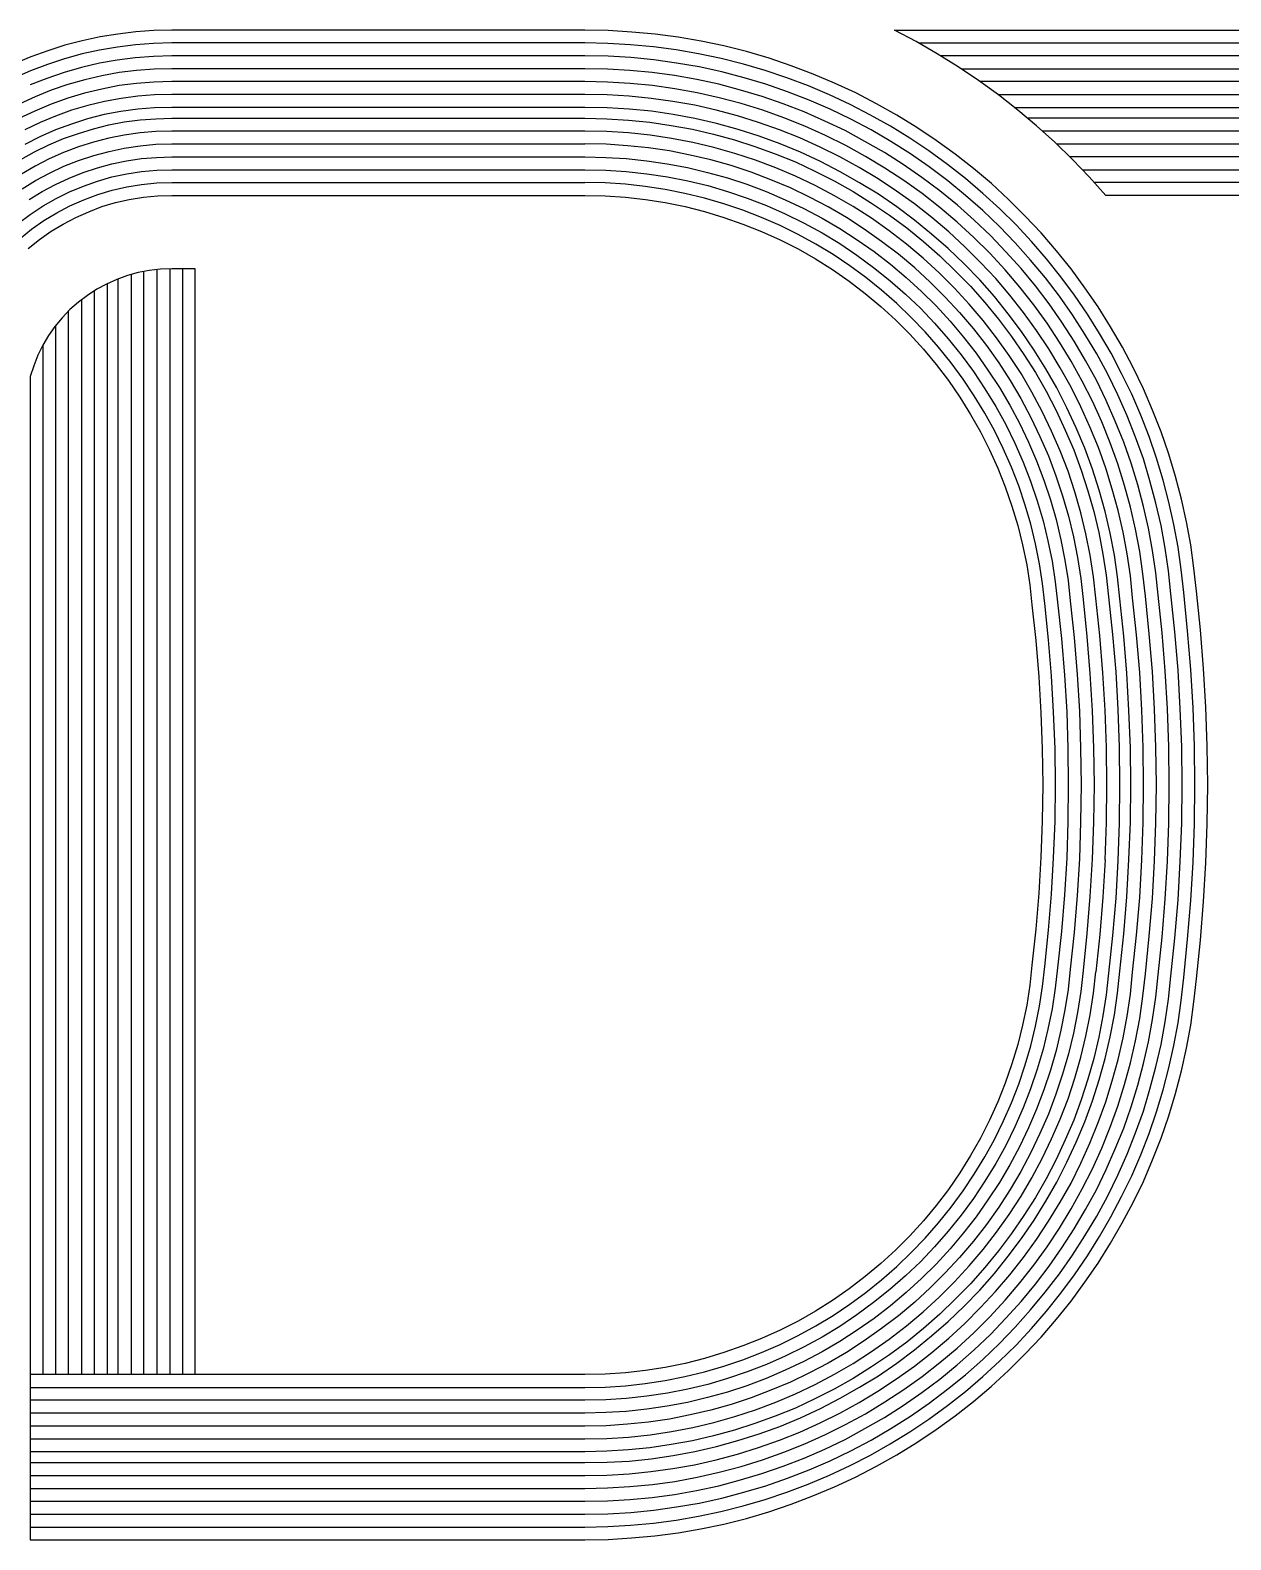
# Model space of a CAD drawing. Extents: x 13 to 15748, y 528 to 7141.
# Drawn here: x 5608 to 10870, y 528 to 7141 of the extents above; entities that cross this region are included whole.
import ezdxf

# ---------------------------------------------------------------- set-up
doc = ezdxf.new("R2010")
doc.units = 0
doc.layers.add('1', color=1, linetype='CONTINUOUS')

msp = doc.modelspace()

# ---------------------------------------------------------------- linework, layer by layer
at = {"layer": '1'}
for p, q in [((5837, 7095), (5761, 7075)), ((5915, 7112), (5837, 7095)), ((5992, 7124), (5915, 7112)), ((6070, 7077), (5991, 7067)), ((6071, 7134), (5992, 7124)), ((6149, 7083), (6070, 7077)), ((6150, 7139), (6071, 7134)), ((6229, 7085), (6149, 7083)), ((6229, 7141), (6150, 7139)), ((8040, 7141), (6229, 7141)), ((8040, 7085), (6229, 7085)), ((8142, 7139), (8040, 7141)), ((8140, 7083), (8040, 7085)), ((8240, 7077), (8140, 7083)), ((8245, 7133), (8142, 7139)), ((8340, 7068), (8240, 7077)), ((8347, 7124), (8245, 7133)), ((8448, 7110), (8347, 7124)), ((8549, 7093), (8448, 7110)), ((8649, 7072), (8549, 7093)), ((9491, 7091), (9396, 7141)), ((9396, 7141), (13462, 7141)), ((9584, 7037), (9491, 7091)), ((9502, 7085), (13462, 7085)), ((5612, 7024), (5539, 6994)), ((5686, 7051), (5612, 7024)), ((5759, 7016), (5684, 6991)), ((5761, 7075), (5686, 7051)), ((5836, 7037), (5759, 7016)), ((5913, 7054), (5836, 7037)), ((5990, 7010), (5912, 6996)), ((5991, 7067), (5913, 7054)), ((6069, 7020), (5990, 7010)), ((6149, 7026), (6069, 7020)), ((6229, 7028), (6149, 7026)), ((8040, 7028), (6229, 7028)), ((8141, 7027), (8040, 7028)), ((8241, 7021), (8141, 7027)), ((8342, 7011), (8241, 7021)), ((8440, 7055), (8340, 7068)), ((8441, 6997), (8342, 7011)), ((8538, 7038), (8440, 7055)), ((8637, 7017), (8538, 7038)), ((8734, 6992), (8637, 7017)), ((8748, 7047), (8649, 7072)), ((8847, 7018), (8748, 7047)), ((8944, 6985), (8847, 7018)), ((9676, 6981), (9584, 7037)), ((13462, 7028), (9599, 7028)), ((5610, 6963), (5537, 6931)), ((5684, 6991), (5610, 6963)), ((5757, 6956), (5682, 6930)), ((5834, 6978), (5757, 6956)), ((5912, 6996), (5834, 6978)), ((5999, 6955), (5923, 6941)), ((6075, 6964), (5999, 6955)), ((6152, 6970), (6075, 6964)), ((6229, 6972), (6152, 6970)), ((8040, 6972), (6229, 6972)), ((8139, 6970), (8040, 6972)), ((8237, 6965), (8139, 6970)), ((8335, 6955), (8237, 6965)), ((8433, 6942), (8335, 6955)), ((8541, 6980), (8441, 6997)), ((8639, 6958), (8541, 6980)), ((8737, 6933), (8639, 6958)), ((8830, 6964), (8734, 6992)), ((8925, 6932), (8830, 6964)), ((9040, 6949), (8944, 6985)), ((9134, 6909), (9040, 6949)), ((9765, 6921), (9676, 6981)), ((9689, 6972), (13462, 6972)), ((5682, 6930), (5608, 6901)), ((5701, 6878), (5630, 6849)), ((5774, 6903), (5701, 6878)), ((5848, 6924), (5774, 6903)), ((5922, 6883), (5847, 6865)), ((5923, 6941), (5848, 6924)), ((5998, 6898), (5922, 6883)), ((6074, 6908), (5998, 6898)), ((6151, 6914), (6074, 6908)), ((6229, 6916), (6151, 6914)), ((8040, 6916), (6229, 6916)), ((8139, 6914), (8040, 6916)), ((8238, 6908), (8139, 6914)), ((8336, 6898), (8238, 6908)), ((8434, 6884), (8336, 6898)), ((8530, 6925), (8433, 6942)), ((8532, 6867), (8434, 6884)), ((8626, 6904), (8530, 6925)), ((8721, 6879), (8626, 6904)), ((8816, 6850), (8721, 6879)), ((8833, 6904), (8737, 6933)), ((8928, 6871), (8833, 6904)), ((9019, 6897), (8925, 6932)), ((9111, 6858), (9019, 6897)), ((9227, 6866), (9134, 6909)), ((9852, 6858), (9765, 6921)), ((13462, 6916), (9772, 6916)), ((5630, 6849), (5560, 6817)), ((5700, 6817), (5629, 6787)), ((5773, 6843), (5700, 6817)), ((5847, 6865), (5773, 6843)), ((5934, 6828), (5861, 6811)), ((6007, 6842), (5934, 6828)), ((6080, 6852), (6007, 6842)), ((6154, 6858), (6080, 6852)), ((6229, 6860), (6154, 6858)), ((8040, 6860), (6229, 6860)), ((8137, 6858), (8040, 6860)), ((8233, 6852), (8137, 6858)), ((8330, 6842), (8233, 6852)), ((8425, 6829), (8330, 6842)), ((8521, 6812), (8425, 6829)), ((8615, 6790), (8521, 6812)), ((8628, 6845), (8532, 6867)), ((8724, 6820), (8628, 6845)), ((8819, 6790), (8724, 6820)), ((8909, 6818), (8816, 6850)), ((9001, 6783), (8909, 6818)), ((9022, 6835), (8928, 6871)), ((9114, 6795), (9022, 6835)), ((9202, 6815), (9111, 6858)), ((9291, 6769), (9202, 6815)), ((9318, 6819), (9227, 6866)), ((9407, 6769), (9318, 6819)), ((9849, 6860), (13462, 6860)), ((9937, 6791), (9852, 6858)), ((5629, 6787), (5559, 6754)), ((5720, 6765), (5652, 6736)), ((5790, 6790), (5720, 6765)), ((5860, 6752), (5789, 6730)), ((5861, 6811), (5790, 6790)), ((5933, 6771), (5860, 6752)), ((6006, 6785), (5933, 6771)), ((6080, 6795), (6006, 6785)), ((6021, 6739), (6090, 6748)), ((6154, 6801), (6080, 6795)), ((6090, 6748), (6159, 6753)), ((6229, 6803), (6154, 6801)), ((6159, 6753), (6229, 6755)), ((8040, 6803), (6229, 6803)), ((6229, 6755), (8040, 6755)), ((8137, 6801), (8040, 6803)), ((8040, 6755), (8135, 6753)), ((8135, 6753), (8230, 6747)), ((8234, 6795), (8137, 6801)), ((8230, 6747), (8324, 6738)), ((8331, 6786), (8234, 6795)), ((8427, 6772), (8331, 6786)), ((8522, 6754), (8427, 6772)), ((8617, 6732), (8522, 6754)), ((8709, 6766), (8615, 6790)), ((8801, 6737), (8709, 6766)), ((8912, 6757), (8819, 6790)), ((9004, 6720), (8912, 6757)), ((9091, 6743), (9001, 6783)), ((9205, 6751), (9114, 6795)), ((9294, 6704), (9205, 6751)), ((9379, 6720), (9291, 6769)), ((9494, 6715), (9407, 6769)), ((9922, 6803), (13462, 6803)), ((10019, 6722), (9937, 6791)), ((13462, 6755), (9981, 6755)), ((5652, 6736), (5585, 6704)), ((5720, 6704), (5651, 6674)), ((5789, 6730), (5720, 6704)), ((5754, 6666), (5820, 6689)), ((5820, 6689), (5886, 6709)), ((5886, 6709), (5953, 6726)), ((5953, 6726), (6021, 6739)), ((6021, 6681), (5953, 6668)), ((6090, 6691), (6021, 6681)), ((6159, 6697), (6090, 6691)), ((6229, 6699), (6159, 6697)), ((8040, 6699), (6229, 6699)), ((8135, 6697), (8040, 6699)), ((8230, 6691), (8135, 6697)), ((8325, 6681), (8230, 6691)), ((8324, 6738), (8418, 6724)), ((8419, 6667), (8325, 6681)), ((8418, 6724), (8511, 6707)), ((8511, 6707), (8603, 6686)), ((8603, 6686), (8695, 6661)), ((8711, 6706), (8617, 6732)), ((8803, 6677), (8711, 6706)), ((8892, 6705), (8801, 6737)), ((8982, 6669), (8892, 6705)), ((9094, 6680), (9004, 6720)), ((9180, 6701), (9091, 6743)), ((9183, 6636), (9094, 6680)), ((9267, 6654), (9180, 6701)), ((9381, 6653), (9294, 6704)), ((9464, 6668), (9379, 6720)), ((9579, 6658), (9494, 6715)), ((10099, 6650), (10019, 6722)), ((13462, 6699), (10046, 6699)), ((5651, 6674), (5585, 6640)), ((5628, 6608), (5690, 6639)), ((5690, 6639), (5754, 6666)), ((5820, 6630), (5755, 6605)), ((5886, 6651), (5820, 6630)), ((5953, 6668), (5886, 6651)), ((5954, 6610), (6021, 6624)), ((6021, 6624), (6090, 6634)), ((6090, 6634), (6159, 6641)), ((6159, 6641), (6229, 6643)), ((6229, 6643), (8040, 6643)), ((8133, 6641), (8040, 6643)), ((8226, 6635), (8133, 6641)), ((8318, 6625), (8226, 6635)), ((8410, 6612), (8318, 6625)), ((8512, 6649), (8419, 6667)), ((8605, 6627), (8512, 6649)), ((8696, 6601), (8605, 6627)), ((8695, 6661), (8785, 6632)), ((8785, 6632), (8874, 6600)), ((8895, 6643), (8803, 6677)), ((8984, 6606), (8895, 6643)), ((9070, 6629), (8982, 6669)), ((9157, 6586), (9070, 6629)), ((9269, 6588), (9183, 6636)), ((9352, 6605), (9267, 6654)), ((9466, 6599), (9381, 6653)), ((9547, 6612), (9464, 6668)), ((9662, 6598), (9579, 6658)), ((10176, 6575), (10099, 6650)), ((10107, 6643), (13462, 6643)), ((5567, 6575), (5628, 6608)), ((5692, 6577), (5630, 6546)), ((5755, 6605), (5692, 6577)), ((5756, 6545), (5821, 6570)), ((5821, 6570), (5887, 6592)), ((5887, 6592), (5954, 6610)), ((5903, 6538), (5967, 6556)), ((5967, 6556), (6031, 6569)), ((6031, 6569), (6097, 6579)), ((6097, 6579), (6162, 6584)), ((6162, 6584), (6229, 6586)), ((6229, 6586), (8040, 6586)), ((8040, 6586), (8131, 6584)), ((8131, 6584), (8221, 6579)), ((8221, 6579), (8311, 6569)), ((8311, 6569), (8400, 6556)), ((8400, 6556), (8489, 6539)), ((8501, 6594), (8410, 6612)), ((8591, 6573), (8501, 6594)), ((8680, 6548), (8591, 6573)), ((8768, 6519), (8680, 6548)), ((8787, 6572), (8696, 6601)), ((8876, 6538), (8787, 6572)), ((8874, 6600), (8962, 6564)), ((8962, 6564), (9048, 6524)), ((9072, 6566), (8984, 6606)), ((9159, 6521), (9072, 6566)), ((9242, 6539), (9157, 6586)), ((9354, 6537), (9269, 6588)), ((9435, 6552), (9352, 6605)), ((9516, 6496), (9435, 6552)), ((9549, 6542), (9466, 6599)), ((9628, 6553), (9547, 6612)), ((9707, 6491), (9628, 6553)), ((9743, 6535), (9662, 6598)), ((13462, 6586), (10165, 6586)), ((10250, 6498), (10176, 6575)), ((5630, 6546), (5570, 6511)), ((5573, 6446), (5632, 6482)), ((5632, 6482), (5693, 6515)), ((5693, 6515), (5756, 6545)), ((5719, 6465), (5779, 6493)), ((5779, 6493), (5840, 6518)), ((5840, 6518), (5903, 6538)), ((5904, 6480), (5967, 6498)), ((5967, 6498), (6032, 6512)), ((6032, 6512), (6097, 6522)), ((6097, 6522), (6163, 6528)), ((6163, 6528), (6229, 6530)), ((6229, 6530), (8040, 6530)), ((8040, 6530), (8131, 6528)), ((8131, 6528), (8221, 6522)), ((8221, 6522), (8311, 6512)), ((8311, 6512), (8401, 6499)), ((8401, 6499), (8490, 6481)), ((8489, 6539), (8577, 6518)), ((8490, 6481), (8578, 6460)), ((8577, 6518), (8664, 6494)), ((8664, 6494), (8750, 6466)), ((8855, 6486), (8768, 6519)), ((8941, 6450), (8855, 6486)), ((8963, 6501), (8876, 6538)), ((9049, 6460), (8963, 6501)), ((9048, 6524), (9132, 6481)), ((9132, 6481), (9215, 6434)), ((9243, 6473), (9159, 6521)), ((9325, 6490), (9242, 6539)), ((9405, 6436), (9325, 6490)), ((9437, 6483), (9354, 6537)), ((9517, 6425), (9437, 6483)), ((9595, 6437), (9516, 6496)), ((9630, 6481), (9549, 6542)), ((9708, 6417), (9630, 6481)), ((9784, 6426), (9707, 6491)), ((9821, 6469), (9743, 6535)), ((10220, 6530), (13462, 6530)), ((10322, 6417), (10250, 6498)), ((5604, 6399), (5661, 6434)), ((5661, 6434), (5719, 6465)), ((5722, 6403), (5781, 6433)), ((5781, 6433), (5842, 6458)), ((5842, 6458), (5904, 6480)), ((5843, 6398), (5905, 6421)), ((5905, 6421), (5968, 6440)), ((5968, 6440), (6032, 6455)), ((6032, 6455), (6097, 6465)), ((6097, 6465), (6163, 6472)), ((6105, 6409), (6166, 6415)), ((6163, 6472), (6229, 6474)), ((6166, 6415), (6229, 6417)), ((6229, 6474), (8040, 6474)), ((6229, 6417), (8040, 6417)), ((8129, 6472), (8040, 6474)), ((8040, 6417), (8129, 6416)), ((8217, 6466), (8129, 6472)), ((8129, 6416), (8217, 6410)), ((8304, 6457), (8217, 6466)), ((8391, 6443), (8304, 6457)), ((8478, 6426), (8391, 6443)), ((8564, 6405), (8478, 6426)), ((8578, 6460), (8665, 6434)), ((8665, 6434), (8751, 6405)), ((8750, 6466), (8834, 6434)), ((8834, 6434), (8918, 6398)), ((9024, 6410), (8941, 6450)), ((9133, 6416), (9049, 6460)), ((9216, 6368), (9133, 6416)), ((9215, 6434), (9295, 6384)), ((9326, 6422), (9243, 6473)), ((9406, 6367), (9326, 6422)), ((9484, 6380), (9405, 6436)), ((9595, 6364), (9517, 6425)), ((9672, 6374), (9595, 6437)), ((9783, 6351), (9708, 6417)), ((9858, 6358), (9784, 6426)), ((9896, 6399), (9821, 6469)), ((13462, 6474), (10272, 6474)), ((13462, 6417), (10322, 6417)), ((5609, 6334), (5665, 6371)), ((5665, 6371), (5722, 6403)), ((5725, 6341), (5783, 6372)), ((5783, 6372), (5843, 6398)), ((5865, 6346), (5923, 6368)), ((5923, 6368), (5983, 6386)), ((5983, 6386), (6043, 6399)), ((6043, 6399), (6105, 6409)), ((8217, 6410), (8305, 6400)), ((8305, 6400), (8392, 6386)), ((8392, 6386), (8479, 6368)), ((8479, 6368), (8564, 6347)), ((8648, 6381), (8564, 6405)), ((8732, 6352), (8648, 6381)), ((8814, 6321), (8732, 6352)), ((8751, 6405), (8835, 6373)), ((8835, 6373), (8918, 6336)), ((8918, 6398), (8999, 6360)), ((8999, 6360), (9079, 6317)), ((9106, 6367), (9024, 6410)), ((9186, 6320), (9106, 6367)), ((9296, 6317), (9216, 6368)), ((9295, 6384), (9374, 6331)), ((9484, 6309), (9406, 6367)), ((9560, 6320), (9484, 6380)), ((9671, 6300), (9595, 6364)), ((9745, 6309), (9672, 6374)), ((9856, 6281), (9783, 6351)), ((9929, 6288), (9858, 6358)), ((9969, 6327), (9896, 6399)), ((5557, 6295), (5609, 6334)), ((5615, 6269), (5669, 6307)), ((5669, 6307), (5725, 6341)), ((5700, 6260), (5753, 6292)), ((5753, 6292), (5808, 6321)), ((5808, 6321), (5865, 6346)), ((8564, 6347), (8649, 6321)), ((8649, 6321), (8732, 6292)), ((8732, 6292), (8814, 6259)), ((8895, 6285), (8814, 6321)), ((8974, 6246), (8895, 6285)), ((8918, 6336), (9000, 6296)), ((9000, 6296), (9079, 6253)), ((9079, 6317), (9157, 6272)), ((9264, 6270), (9186, 6320)), ((9373, 6262), (9296, 6317)), ((9374, 6331), (9450, 6275)), ((9559, 6248), (9484, 6309)), ((9634, 6258), (9560, 6320)), ((9744, 6233), (9671, 6300)), ((9817, 6241), (9745, 6309)), ((9997, 6215), (9929, 6288)), ((10039, 6253), (9969, 6327)), ((5564, 6228), (5615, 6269)), ((5600, 6185), (5649, 6224)), ((5649, 6224), (5700, 6260)), ((8814, 6259), (8895, 6223)), ((8895, 6223), (8974, 6183)), ((9051, 6204), (8974, 6246)), ((9079, 6253), (9157, 6206)), ((9157, 6272), (9233, 6223)), ((9233, 6223), (9307, 6171)), ((9340, 6216), (9264, 6270)), ((9449, 6204), (9373, 6262)), ((9450, 6275), (9524, 6215)), ((9632, 6184), (9559, 6248)), ((9705, 6192), (9634, 6258)), ((9814, 6164), (9744, 6233)), ((9885, 6170), (9817, 6241)), ((9926, 6209), (9856, 6281)), ((10106, 6175), (10039, 6253)), ((8974, 6183), (9050, 6139)), ((9127, 6158), (9051, 6204)), ((9200, 6109), (9127, 6158)), ((9157, 6206), (9232, 6155)), ((9232, 6155), (9305, 6102)), ((9307, 6171), (9379, 6116)), ((9414, 6160), (9340, 6216)), ((9485, 6100), (9414, 6160)), ((9522, 6143), (9449, 6204)), ((9524, 6215), (9595, 6153)), ((9595, 6153), (9663, 6087)), ((9702, 6117), (9632, 6184)), ((9774, 6124), (9705, 6192)), ((9881, 6091), (9814, 6164)), ((9951, 6097), (9885, 6170)), ((9993, 6134), (9926, 6209)), ((10063, 6139), (9997, 6215)), ((10170, 6095), (10106, 6175)), ((6130, 6088), (6082, 6079)), ((6107, 1252), (6107, 6084)), ((6179, 6094), (6130, 6088)), ((6163, 6093), (6163, 1252)), ((6229, 6096), (6179, 6094)), ((6220, 6096), (6220, 1252)), ((6332, 6096), (6229, 6096)), ((6276, 6096), (6276, 1252)), ((6332, 1252), (6332, 6096)), ((9050, 6139), (9125, 6092)), ((9125, 6092), (9198, 6042)), ((9271, 6057), (9200, 6109)), ((9305, 6102), (9376, 6045)), ((9379, 6116), (9448, 6057)), ((9553, 6037), (9485, 6100)), ((9592, 6078), (9522, 6143)), ((9663, 6087), (9729, 6019)), ((9770, 6047), (9702, 6117)), ((9840, 6053), (9774, 6124)), ((9946, 6016), (9881, 6091)), ((10014, 6021), (9951, 6097)), ((10058, 6056), (9993, 6134)), ((10126, 6061), (10063, 6139)), ((10231, 6013), (10170, 6095)), ((5943, 6029), (5900, 6006)), ((5988, 6049), (5943, 6029)), ((5946, 6031), (5946, 1252)), ((6035, 6066), (5988, 6049)), ((5994, 1252), (5994, 6052)), ((6082, 6079), (6035, 6066)), ((6051, 6071), (6051, 1252)), ((9198, 6042), (9268, 5988)), ((9340, 6002), (9271, 6057)), ((9376, 6045), (9444, 5985)), ((9448, 6057), (9515, 5996)), ((9619, 5972), (9553, 6037)), ((9659, 6011), (9592, 6078)), ((9729, 6019), (9792, 5948)), ((9834, 5974), (9770, 6047)), ((9902, 5980), (9840, 6053)), ((10074, 5942), (10014, 6021)), ((10119, 5976), (10058, 6056)), ((10185, 5980), (10126, 6061)), ((5859, 5979), (5820, 5949)), ((5834, 5960), (5834, 1252)), ((5900, 6006), (5859, 5979)), ((5890, 1252), (5890, 6000)), ((9268, 5988), (9336, 5931)), ((9406, 5944), (9340, 6002)), ((9444, 5985), (9510, 5923)), ((9515, 5996), (9579, 5933)), ((9619, 5972), (9682, 5904)), ((9724, 5941), (9659, 6011)), ((9895, 5898), (9834, 5974)), ((9962, 5904), (9902, 5980)), ((10007, 5938), (9946, 6016)), ((10177, 5894), (10119, 5976)), ((10242, 5897), (10185, 5980)), ((10289, 5929), (10231, 6013)), ((5783, 5917), (5749, 5881)), ((5777, 1252), (5777, 5911)), ((5820, 5949), (5783, 5917)), ((9336, 5931), (9401, 5872)), ((9470, 5883), (9406, 5944)), ((9510, 5923), (9572, 5857)), ((9579, 5933), (9640, 5866)), ((9682, 5904), (9742, 5833)), ((9785, 5869), (9724, 5941)), ((9792, 5948), (9852, 5875)), ((9953, 5821), (9895, 5898)), ((10019, 5825), (9962, 5904)), ((10065, 5858), (10007, 5938)), ((10130, 5862), (10074, 5942)), ((10231, 5809), (10177, 5894)), ((10295, 5812), (10242, 5897)), ((10343, 5842), (10289, 5929)), ((5717, 5843), (5689, 5803)), ((5749, 5881), (5717, 5843)), ((5721, 1252), (5721, 5848)), ((9401, 5872), (9463, 5809)), ((9531, 5819), (9470, 5883)), ((9572, 5857), (9632, 5789)), ((9640, 5866), (9699, 5797)), ((9742, 5833), (9799, 5760)), ((9844, 5794), (9785, 5869)), ((9852, 5875), (9909, 5799)), ((10008, 5740), (9953, 5821)), ((10073, 5745), (10019, 5825)), ((10120, 5775), (10065, 5858)), ((10184, 5779), (10130, 5862)), ((10395, 5753), (10343, 5842)), ((5664, 5761), (5642, 5717)), ((5689, 5803), (5664, 5761)), ((5665, 1252), (5665, 5763)), ((9463, 5809), (9523, 5744)), ((9589, 5753), (9531, 5819)), ((9632, 5789), (9689, 5719)), ((9699, 5797), (9754, 5726)), ((9799, 5760), (9853, 5684)), ((9899, 5716), (9844, 5794)), ((9909, 5799), (9963, 5721)), ((10171, 5691), (10120, 5775)), ((10234, 5694), (10184, 5779)), ((10283, 5723), (10231, 5809)), ((10346, 5726), (10295, 5812)), ((5642, 5717), (5624, 5671)), ((9523, 5744), (9579, 5676)), ((9645, 5684), (9589, 5753)), ((9689, 5719), (9743, 5646)), ((9754, 5726), (9806, 5652)), ((9951, 5637), (9899, 5716)), ((9963, 5721), (10014, 5641)), ((10060, 5658), (10008, 5740)), ((10123, 5662), (10073, 5745)), ((10219, 5604), (10171, 5691)), ((10281, 5608), (10234, 5694)), ((10331, 5634), (10283, 5723)), ((10392, 5637), (10346, 5726)), ((10442, 5663), (10395, 5753)), ((5624, 5671), (5609, 5624)), ((5609, 5624), (5609, 528)), ((9579, 5676), (9633, 5606)), ((9697, 5613), (9645, 5684)), ((9743, 5646), (9793, 5570)), ((9806, 5652), (9856, 5576)), ((9853, 5684), (9903, 5606)), ((9999, 5555), (9951, 5637)), ((10014, 5641), (10061, 5559)), ((10108, 5574), (10060, 5658)), ((10170, 5577), (10123, 5662)), ((10375, 5544), (10331, 5634)), ((10436, 5546), (10392, 5637)), ((10487, 5570), (10442, 5663)), ((9633, 5606), (9683, 5533)), ((9746, 5540), (9697, 5613)), ((9793, 5570), (9840, 5493)), ((9856, 5576), (9902, 5498)), ((9903, 5606), (9950, 5527)), ((10044, 5471), (9999, 5555)), ((10061, 5559), (10105, 5475)), ((10152, 5487), (10108, 5574)), ((10213, 5491), (10170, 5577)), ((10264, 5516), (10219, 5604)), ((10324, 5519), (10281, 5608)), ((10527, 5476), (10487, 5570)), ((9683, 5533), (9730, 5458)), ((9792, 5464), (9746, 5540)), ((9840, 5493), (9884, 5413)), ((9902, 5498), (9944, 5419)), ((9950, 5527), (9994, 5445)), ((10253, 5403), (10213, 5491)), ((10305, 5426), (10264, 5516)), ((10364, 5429), (10324, 5519)), ((10416, 5451), (10375, 5544)), ((10476, 5454), (10436, 5546)), ((9730, 5458), (9773, 5381)), ((9834, 5387), (9792, 5464)), ((9994, 5445), (10034, 5361)), ((10085, 5385), (10044, 5471)), ((10105, 5475), (10145, 5389)), ((10193, 5399), (10152, 5487)), ((10342, 5334), (10305, 5426)), ((10401, 5337), (10364, 5429)), ((10453, 5358), (10416, 5451)), ((10512, 5361), (10476, 5454)), ((10565, 5381), (10527, 5476)), ((9773, 5381), (9813, 5302)), ((9873, 5308), (9834, 5387)), ((9884, 5413), (9924, 5332)), ((9944, 5419), (9983, 5337)), ((10034, 5361), (10071, 5276)), ((10123, 5298), (10085, 5385)), ((10145, 5389), (10182, 5302)), ((10231, 5310), (10193, 5399)), ((10290, 5313), (10253, 5403)), ((10487, 5263), (10453, 5358)), ((10545, 5266), (10512, 5361)), ((10598, 5284), (10565, 5381)), ((9813, 5302), (9850, 5222)), ((9909, 5227), (9873, 5308)), ((9924, 5332), (9960, 5249)), ((9983, 5337), (10019, 5254)), ((10157, 5209), (10123, 5298)), ((10182, 5302), (10215, 5213)), ((10264, 5218), (10231, 5310)), ((10322, 5222), (10290, 5313)), ((10375, 5241), (10342, 5334)), ((10433, 5244), (10401, 5337)), ((9941, 5145), (9909, 5227)), ((9960, 5249), (9993, 5165)), ((10019, 5254), (10051, 5170)), ((10071, 5276), (10104, 5189)), ((10405, 5147), (10375, 5241)), ((10463, 5150), (10433, 5244)), ((10516, 5167), (10487, 5263)), ((10574, 5170), (10545, 5266)), ((10628, 5186), (10598, 5284)), ((9850, 5222), (9882, 5140)), ((9993, 5165), (10022, 5079)), ((10051, 5170), (10080, 5084)), ((10104, 5189), (10133, 5101)), ((10187, 5119), (10157, 5209)), ((10215, 5213), (10244, 5123)), ((10294, 5126), (10264, 5218)), ((10351, 5130), (10322, 5222)), ((10542, 5069), (10516, 5167)), ((10599, 5073), (10574, 5170)), ((10654, 5087), (10628, 5186)), ((9882, 5140), (9911, 5056)), ((9969, 5061), (9941, 5145)), ((10133, 5101), (10159, 5012)), ((10213, 5027), (10187, 5119)), ((10244, 5123), (10270, 5032)), ((10320, 5032), (10294, 5126)), ((10377, 5037), (10351, 5130)), ((10431, 5051), (10405, 5147)), ((10488, 5055), (10463, 5150)), ((9911, 5056), (9937, 4971)), ((9994, 4977), (9969, 5061)), ((10022, 5079), (10048, 4992)), ((10080, 5084), (10105, 4997)), ((10235, 4935), (10213, 5027)), ((10270, 5032), (10292, 4940)), ((10342, 4938), (10320, 5032)), ((10398, 4942), (10377, 5037)), ((10453, 4955), (10431, 5051)), ((10510, 4959), (10488, 5055)), ((10565, 4971), (10542, 5069)), ((10621, 4975), (10599, 5073)), ((10676, 4987), (10654, 5087)), ((9937, 4971), (9958, 4886)), ((10015, 4891), (9994, 4977)), ((10048, 4992), (10069, 4904)), ((10105, 4997), (10126, 4909)), ((10159, 5012), (10181, 4922)), ((10583, 4872), (10565, 4971)), ((10639, 4877), (10621, 4975)), ((10695, 4887), (10676, 4987)), ((10069, 4904), (10087, 4815)), ((10126, 4909), (10143, 4820)), ((10181, 4922), (10198, 4831)), ((10254, 4841), (10235, 4935)), ((10292, 4940), (10310, 4846)), ((10360, 4842), (10342, 4938)), ((10416, 4847), (10398, 4942)), ((10471, 4857), (10453, 4955)), ((10527, 4862), (10510, 4959)), ((9958, 4886), (9976, 4799)), ((10032, 4804), (10015, 4891)), ((10198, 4831), (10213, 4739)), ((10268, 4747), (10254, 4841)), ((10310, 4846), (10324, 4753)), ((10374, 4746), (10360, 4842)), ((10430, 4751), (10416, 4847)), ((10485, 4759), (10471, 4857)), ((10542, 4764), (10527, 4862)), ((10597, 4772), (10583, 4872)), ((10653, 4778), (10639, 4877)), ((10709, 4785), (10695, 4887)), ((9976, 4799), (9989, 4712)), ((10045, 4717), (10032, 4804)), ((10087, 4815), (10101, 4725)), ((10143, 4820), (10157, 4731)), ((10552, 4666), (10542, 4764)), ((10608, 4672), (10597, 4772)), ((10664, 4678), (10653, 4778)), ((10720, 4683), (10709, 4785)), ((9989, 4712), (9999, 4624)), ((10055, 4630), (10045, 4717)), ((10101, 4725), (10111, 4635)), ((10157, 4731), (10167, 4641)), ((10213, 4739), (10223, 4647)), ((10279, 4653), (10268, 4747)), ((10324, 4753), (10335, 4659)), ((10384, 4650), (10374, 4746)), ((10440, 4655), (10430, 4751)), ((10496, 4661), (10485, 4759)), ((10072, 4471), (10055, 4630)), ((10111, 4635), (10128, 4476)), ((10167, 4641), (10184, 4480)), ((10223, 4647), (10240, 4485)), ((10296, 4490), (10279, 4653)), ((10335, 4659), (10352, 4494)), ((10401, 4487), (10384, 4650)), ((10457, 4492), (10440, 4655)), ((10513, 4496), (10496, 4661)), ((10569, 4501), (10552, 4666)), ((10625, 4505), (10608, 4672)), ((10681, 4510), (10664, 4678)), ((10738, 4514), (10720, 4683)), ((9999, 4624), (10016, 4467)), ((10583, 4334), (10569, 4501)), ((10639, 4338), (10625, 4505)), ((10695, 4341), (10681, 4510)), ((10751, 4345), (10738, 4514)), ((10016, 4467), (10029, 4309)), ((10085, 4312), (10072, 4471)), ((10128, 4476), (10141, 4316)), ((10184, 4480), (10197, 4319)), ((10240, 4485), (10253, 4323)), ((10310, 4326), (10296, 4490)), ((10352, 4494), (10366, 4330)), ((10414, 4324), (10401, 4487)), ((10471, 4328), (10457, 4492)), ((10527, 4331), (10513, 4496)), ((10029, 4309), (10038, 4151)), ((10094, 4153), (10085, 4312)), ((10141, 4316), (10151, 4155)), ((10197, 4319), (10207, 4158)), ((10253, 4323), (10263, 4160)), ((10319, 4162), (10310, 4326)), ((10366, 4330), (10375, 4165)), ((10424, 4161), (10414, 4324)), ((10480, 4163), (10471, 4328)), ((10536, 4166), (10527, 4331)), ((10593, 4168), (10583, 4334)), ((10649, 4170), (10639, 4338)), ((10705, 4172), (10695, 4341)), ((10761, 4175), (10751, 4345)), ((10598, 4001), (10593, 4168)), ((10655, 4002), (10649, 4170)), ((10711, 4004), (10705, 4172)), ((10767, 4005), (10761, 4175)), ((10038, 4151), (10044, 3993)), ((10100, 3994), (10094, 4153)), ((10151, 4155), (10156, 3995)), ((10207, 4158), (10212, 3996)), ((10263, 4160), (10269, 3997)), ((10325, 3999), (10319, 4162)), ((10375, 4165), (10381, 4000)), ((10430, 3998), (10424, 4161)), ((10486, 3999), (10480, 4163)), ((10542, 4000), (10536, 4166)), ((10044, 3993), (10046, 3835)), ((10102, 3835), (10100, 3994)), ((10156, 3995), (10158, 3835)), ((10212, 3996), (10214, 3835)), ((10269, 3997), (10271, 3835)), ((10327, 3835), (10325, 3999)), ((10381, 4000), (10383, 3835)), ((10432, 3835), (10430, 3998)), ((10488, 3835), (10486, 3999)), ((10544, 3835), (10542, 4000)), ((10600, 3835), (10598, 4001)), ((10657, 3835), (10655, 4002)), ((10713, 3835), (10711, 4004)), ((10769, 3835), (10767, 4005)), ((10046, 3835), (10044, 3676)), ((10100, 3675), (10102, 3835)), ((10158, 3835), (10156, 3674)), ((10214, 3835), (10212, 3673)), ((10271, 3835), (10269, 3672)), ((10325, 3670), (10327, 3835)), ((10383, 3835), (10381, 3669)), ((10430, 3671), (10432, 3835)), ((10486, 3670), (10488, 3835)), ((10542, 3669), (10544, 3835)), ((10598, 3668), (10600, 3835)), ((10655, 3667), (10657, 3835)), ((10711, 3665), (10713, 3835)), ((10767, 3664), (10769, 3835)), ((10044, 3676), (10038, 3518)), ((10094, 3516), (10100, 3675)), ((10156, 3674), (10151, 3514)), ((10212, 3673), (10207, 3511)), ((10269, 3672), (10263, 3509)), ((10319, 3507), (10325, 3670)), ((10381, 3669), (10375, 3504)), ((10424, 3508), (10430, 3671)), ((10480, 3506), (10486, 3670)), ((10536, 3503), (10542, 3669)), ((10593, 3501), (10598, 3668)), ((10649, 3499), (10655, 3667)), ((10705, 3497), (10711, 3665)), ((10761, 3494), (10767, 3664)), ((10038, 3518), (10029, 3360)), ((10085, 3357), (10094, 3516)), ((10151, 3514), (10141, 3353)), ((10207, 3511), (10197, 3350)), ((10263, 3509), (10253, 3346)), ((10319, 3507), (10310, 3343)), ((10414, 3345), (10424, 3508)), ((10471, 3341), (10480, 3506)), ((10375, 3504), (10366, 3339)), ((10527, 3338), (10536, 3503)), ((10583, 3335), (10593, 3501)), ((10639, 3331), (10649, 3499)), ((10695, 3328), (10705, 3497)), ((10751, 3324), (10761, 3494)), ((10029, 3360), (10016, 3203)), ((10072, 3198), (10085, 3357)), ((10141, 3353), (10128, 3193)), ((10197, 3350), (10184, 3189)), ((10253, 3346), (10240, 3184)), ((10310, 3343), (10296, 3179)), ((10366, 3339), (10352, 3175)), ((10401, 3182), (10414, 3345)), ((10457, 3177), (10471, 3341)), ((10513, 3173), (10527, 3338)), ((10569, 3168), (10583, 3335)), ((10625, 3164), (10639, 3331)), ((10681, 3159), (10695, 3328)), ((10738, 3155), (10751, 3324)), ((10016, 3203), (9999, 3045)), ((10055, 3039), (10072, 3198)), ((10128, 3193), (10111, 3034)), ((10184, 3189), (10167, 3028)), ((10240, 3184), (10223, 3022)), ((10296, 3179), (10279, 3016)), ((10352, 3175), (10335, 3010)), ((10384, 3019), (10401, 3182)), ((10440, 3014), (10457, 3177)), ((10496, 3008), (10513, 3173)), ((10552, 3003), (10569, 3168)), ((10608, 2997), (10625, 3164)), ((10664, 2991), (10681, 3159)), ((10720, 2986), (10738, 3155)), ((9999, 3045), (9989, 2957)), ((10045, 2952), (10055, 3039)), ((10111, 3034), (10101, 2944)), ((10167, 3028), (10157, 2938)), ((10223, 3022), (10213, 2930)), ((10268, 2922), (10279, 3016)), ((10335, 3010), (10324, 2916)), ((10374, 2923), (10384, 3019)), ((10430, 2918), (10440, 3014)), ((10485, 2910), (10496, 3008)), ((10542, 2905), (10552, 3003)), ((10597, 2897), (10608, 2997)), ((10653, 2891), (10664, 2991)), ((10709, 2884), (10720, 2986)), ((9989, 2957), (9976, 2870)), ((10032, 2865), (10045, 2952)), ((10101, 2944), (10087, 2854)), ((10157, 2938), (10143, 2849)), ((10213, 2930), (10198, 2838)), ((10254, 2828), (10268, 2922)), ((10324, 2916), (10310, 2823)), ((10360, 2827), (10374, 2923)), ((10416, 2822), (10430, 2918)), ((10471, 2812), (10485, 2910)), ((9976, 2870), (9958, 2783)), ((10015, 2778), (10032, 2865)), ((10087, 2854), (10069, 2765)), ((10143, 2849), (10126, 2760)), ((10527, 2807), (10542, 2905)), ((10583, 2797), (10597, 2897)), ((10639, 2792), (10653, 2891)), ((10695, 2782), (10709, 2884)), ((9958, 2783), (9937, 2698)), ((9994, 2692), (10015, 2778)), ((10198, 2838), (10181, 2747)), ((10235, 2734), (10254, 2828)), ((10310, 2823), (10292, 2730)), ((10342, 2731), (10360, 2827)), ((10398, 2727), (10416, 2822)), ((10453, 2714), (10471, 2812)), ((10510, 2710), (10527, 2807)), ((10565, 2698), (10583, 2797)), ((10621, 2694), (10639, 2792)), ((10676, 2682), (10695, 2782)), ((10069, 2765), (10048, 2677)), ((10126, 2760), (10105, 2672)), ((10181, 2747), (10159, 2657)), ((10213, 2642), (10235, 2734)), ((10292, 2730), (10270, 2637)), ((10320, 2637), (10342, 2731)), ((10377, 2632), (10398, 2727)), ((10431, 2618), (10453, 2714)), ((9937, 2698), (9911, 2613)), ((9969, 2608), (9994, 2692)), ((10048, 2677), (10022, 2590)), ((10105, 2672), (10080, 2585)), ((10159, 2657), (10133, 2568)), ((10488, 2614), (10510, 2710)), ((10542, 2600), (10565, 2698)), ((10599, 2596), (10621, 2694)), ((10654, 2582), (10676, 2682)), ((9911, 2613), (9882, 2529)), ((9941, 2524), (9969, 2608)), ((10022, 2590), (9993, 2504)), ((10080, 2585), (10051, 2499)), ((10187, 2550), (10213, 2642)), ((10270, 2637), (10244, 2546)), ((10294, 2543), (10320, 2637)), ((10351, 2539), (10377, 2632)), ((10405, 2522), (10431, 2618)), ((10463, 2519), (10488, 2614)), ((10516, 2502), (10542, 2600)), ((10574, 2499), (10599, 2596)), ((10628, 2483), (10654, 2582)), ((9882, 2529), (9850, 2447)), ((9909, 2442), (9941, 2524)), ((10133, 2568), (10104, 2480)), ((10157, 2460), (10187, 2550)), ((10244, 2546), (10215, 2456)), ((10264, 2451), (10294, 2543)), ((10322, 2447), (10351, 2539)), ((10375, 2428), (10405, 2522)), ((10433, 2424), (10463, 2519)), ((9850, 2447), (9813, 2367)), ((9993, 2504), (9960, 2420)), ((10051, 2499), (10019, 2415)), ((10104, 2480), (10071, 2393)), ((10123, 2371), (10157, 2460)), ((10215, 2456), (10182, 2367)), ((10231, 2359), (10264, 2451)), ((10289, 2356), (10322, 2447)), ((10487, 2406), (10516, 2502)), ((10545, 2403), (10574, 2499)), ((10598, 2385), (10628, 2483)), ((9873, 2361), (9909, 2442)), ((9960, 2420), (9924, 2337)), ((10019, 2415), (9983, 2332)), ((10071, 2393), (10034, 2308)), ((10342, 2335), (10375, 2428)), ((10401, 2331), (10433, 2424)), ((10453, 2311), (10487, 2406)), ((10512, 2308), (10545, 2403)), ((10565, 2288), (10598, 2385)), ((9813, 2367), (9773, 2288)), ((9834, 2282), (9873, 2361)), ((9924, 2337), (9884, 2256)), ((9983, 2332), (9944, 2250)), ((10085, 2284), (10123, 2371)), ((10182, 2367), (10145, 2280)), ((10193, 2270), (10231, 2359)), ((10253, 2266), (10289, 2356)), ((10305, 2243), (10342, 2335)), ((10364, 2240), (10401, 2331)), ((9773, 2288), (9730, 2211)), ((9792, 2205), (9834, 2282)), ((9884, 2256), (9840, 2176)), ((9944, 2250), (9902, 2171)), ((10034, 2308), (9994, 2224)), ((10044, 2198), (10085, 2284)), ((10145, 2280), (10105, 2194)), ((10152, 2182), (10193, 2270)), ((10213, 2178), (10253, 2266)), ((10416, 2217), (10453, 2311)), ((10476, 2214), (10512, 2308)), ((10527, 2192), (10565, 2288)), ((9730, 2211), (9683, 2136)), ((9746, 2129), (9792, 2205)), ((9994, 2224), (9950, 2142)), ((9999, 2114), (10044, 2198)), ((10105, 2194), (10061, 2110)), ((10264, 2153), (10305, 2243)), ((10324, 2150), (10364, 2240)), ((10375, 2125), (10416, 2217)), ((10436, 2122), (10476, 2214)), ((10487, 2098), (10527, 2192)), ((9683, 2136), (9633, 2063)), ((9697, 2056), (9746, 2129)), ((9840, 2176), (9793, 2099)), ((9902, 2171), (9856, 2093)), ((9950, 2142), (9903, 2063)), ((10108, 2095), (10152, 2182)), ((10170, 2091), (10213, 2178)), ((10219, 2065), (10264, 2153)), ((10281, 2061), (10324, 2150)), ((10331, 2035), (10375, 2125)), ((10392, 2032), (10436, 2122)), ((9633, 2063), (9579, 1993)), ((9645, 1985), (9697, 2056)), ((9793, 2099), (9743, 2023)), ((9856, 2093), (9806, 2017)), ((9903, 2063), (9853, 1985)), ((9951, 2033), (9999, 2114)), ((10061, 2110), (10014, 2028)), ((10060, 2011), (10108, 2095)), ((10123, 2007), (10170, 2091)), ((10171, 1978), (10219, 2065)), ((10234, 1975), (10281, 2061)), ((10442, 2006), (10487, 2098)), ((9579, 1993), (9523, 1925)), ((9589, 1916), (9645, 1985)), ((9743, 2023), (9689, 1950)), ((9806, 2017), (9754, 1943)), ((9853, 1985), (9799, 1909)), ((9899, 1953), (9951, 2033)), ((10014, 2028), (9963, 1948)), ((10008, 1928), (10060, 2011)), ((10072, 1924), (10123, 2007)), ((10283, 1946), (10331, 2035)), ((10345, 1943), (10392, 2032)), ((10394, 1916), (10442, 2006)), ((9523, 1925), (9463, 1860)), ((9689, 1950), (9632, 1880)), ((9754, 1943), (9699, 1872)), ((9844, 1875), (9899, 1953)), ((9963, 1948), (9909, 1870)), ((9953, 1848), (10008, 1928)), ((10019, 1844), (10072, 1924)), ((10120, 1893), (10171, 1978)), ((10184, 1890), (10234, 1975)), ((10231, 1860), (10283, 1946)), ((10295, 1857), (10345, 1943)), ((9463, 1860), (9401, 1797)), ((9531, 1850), (9589, 1916)), ((9632, 1880), (9572, 1812)), ((9699, 1872), (9640, 1803)), ((9799, 1909), (9742, 1836)), ((9785, 1800), (9844, 1875)), ((9909, 1870), (9852, 1794)), ((10065, 1811), (10120, 1893)), ((10130, 1807), (10184, 1890)), ((10177, 1775), (10231, 1860)), ((10242, 1772), (10295, 1857)), ((10343, 1827), (10394, 1916)), ((9401, 1797), (9336, 1738)), ((9406, 1725), (9470, 1786)), ((9470, 1786), (9531, 1850)), ((9572, 1812), (9510, 1746)), ((9640, 1803), (9579, 1736)), ((9742, 1836), (9682, 1765)), ((9724, 1728), (9785, 1800)), ((9852, 1794), (9792, 1721)), ((9895, 1770), (9953, 1848)), ((9962, 1765), (10019, 1844)), ((10007, 1731), (10065, 1811)), ((10074, 1726), (10130, 1807)), ((10289, 1740), (10343, 1827)), ((9336, 1738), (9268, 1681)), ((9340, 1667), (9406, 1725)), ((9510, 1746), (9444, 1684)), ((9579, 1736), (9515, 1673)), ((9682, 1765), (9619, 1697)), ((9659, 1658), (9724, 1728)), ((9792, 1721), (9729, 1650)), ((9834, 1695), (9895, 1770)), ((9902, 1689), (9962, 1765)), ((9945, 1653), (10007, 1731)), ((10014, 1648), (10074, 1726)), ((10119, 1693), (10177, 1775)), ((10185, 1689), (10242, 1772)), ((10231, 1656), (10289, 1740)), ((9268, 1681), (9198, 1627)), ((9271, 1612), (9340, 1667)), ((9444, 1684), (9376, 1624)), ((9515, 1673), (9448, 1612)), ((9619, 1697), (9553, 1632)), ((9592, 1591), (9659, 1658)), ((9770, 1622), (9834, 1695)), ((9839, 1616), (9902, 1689)), ((10057, 1613), (10119, 1693)), ((10126, 1608), (10185, 1689)), ((10170, 1574), (10231, 1656)), ((9198, 1627), (9125, 1577)), ((9200, 1560), (9271, 1612)), ((9376, 1624), (9305, 1567)), ((9448, 1612), (9379, 1553)), ((9553, 1632), (9485, 1569)), ((9522, 1526), (9592, 1591)), ((9729, 1650), (9663, 1582)), ((9702, 1552), (9770, 1622)), ((9774, 1545), (9839, 1616)), ((9881, 1578), (9945, 1653)), ((9951, 1572), (10014, 1648)), ((9993, 1535), (10057, 1613)), ((10063, 1530), (10126, 1608)), ((9050, 1530), (8974, 1486)), ((9125, 1577), (9050, 1530)), ((9127, 1511), (9200, 1560)), ((9305, 1567), (9232, 1514)), ((9379, 1553), (9307, 1498)), ((9485, 1569), (9414, 1509)), ((9449, 1465), (9522, 1526)), ((9663, 1582), (9595, 1516)), ((9632, 1485), (9702, 1552)), ((9705, 1476), (9774, 1545)), ((9814, 1505), (9881, 1578)), ((9885, 1499), (9951, 1572)), ((9926, 1460), (9993, 1535)), ((9997, 1454), (10063, 1530)), ((10106, 1494), (10170, 1574)), ((8974, 1486), (8895, 1446)), ((8974, 1423), (9051, 1465)), ((9051, 1465), (9127, 1511)), ((9157, 1463), (9079, 1416)), ((9232, 1514), (9157, 1463)), ((9307, 1498), (9233, 1446)), ((9414, 1509), (9340, 1453)), ((9373, 1407), (9449, 1465)), ((9595, 1516), (9524, 1454)), ((9559, 1421), (9632, 1485)), ((9634, 1411), (9705, 1476)), ((9744, 1435), (9814, 1505)), ((9817, 1428), (9885, 1499)), ((9856, 1388), (9926, 1460)), ((10039, 1416), (10106, 1494)), ((8814, 1410), (8732, 1377)), ((8895, 1446), (8814, 1410)), ((8895, 1384), (8974, 1423)), ((9079, 1416), (9000, 1373)), ((9157, 1397), (9079, 1352)), ((9233, 1446), (9157, 1397)), ((9264, 1399), (9186, 1349)), ((9340, 1453), (9264, 1399)), ((9296, 1353), (9373, 1407)), ((9450, 1394), (9374, 1338)), ((9524, 1454), (9450, 1394)), ((9484, 1360), (9559, 1421)), ((9560, 1348), (9634, 1411)), ((9671, 1368), (9744, 1435)), ((9745, 1360), (9817, 1428)), ((9929, 1381), (9997, 1454)), ((9969, 1342), (10039, 1416)), ((8649, 1348), (8564, 1322)), ((8732, 1377), (8649, 1348)), ((8732, 1317), (8814, 1348)), ((8814, 1348), (8895, 1384)), ((8918, 1333), (8835, 1296)), ((9000, 1373), (8918, 1333)), ((9079, 1352), (8999, 1309)), ((9186, 1349), (9106, 1302)), ((9216, 1301), (9296, 1353)), ((9374, 1338), (9295, 1285)), ((9406, 1302), (9484, 1360)), ((9484, 1289), (9560, 1348)), ((9595, 1304), (9671, 1368)), ((9671, 1295), (9745, 1360)), ((9783, 1318), (9856, 1388)), ((9857, 1311), (9929, 1381)), ((9896, 1270), (9969, 1342)), ((8217, 1259), (8129, 1253)), ((8305, 1269), (8217, 1259)), ((8392, 1283), (8305, 1269)), ((8479, 1301), (8392, 1283)), ((8478, 1243), (8564, 1264)), ((8564, 1322), (8479, 1301)), ((8564, 1264), (8648, 1288)), ((8648, 1288), (8732, 1317)), ((8751, 1264), (8665, 1235)), ((8835, 1296), (8751, 1264)), ((8918, 1271), (8834, 1235)), ((8999, 1309), (8918, 1271)), ((9024, 1259), (8941, 1219)), ((9106, 1302), (9024, 1259)), ((9133, 1253), (9216, 1301)), ((9295, 1285), (9215, 1235)), ((9326, 1247), (9406, 1302)), ((9405, 1233), (9484, 1289)), ((9517, 1244), (9595, 1304)), ((9595, 1232), (9671, 1295)), ((9707, 1251), (9783, 1318)), ((9783, 1243), (9857, 1311)), ((9820, 1200), (9896, 1270)), ((8040, 1252), (5609, 1252)), ((5609, 1195), (8040, 1195)), ((8129, 1253), (8040, 1252)), ((8040, 1195), (8129, 1197)), ((8129, 1197), (8217, 1203)), ((8217, 1203), (8304, 1212)), ((8304, 1212), (8391, 1226)), ((8391, 1226), (8478, 1243)), ((8578, 1209), (8490, 1188)), ((8665, 1235), (8578, 1209)), ((8750, 1203), (8664, 1175)), ((8834, 1235), (8750, 1203)), ((8941, 1219), (8855, 1183)), ((8963, 1168), (9049, 1209)), ((9049, 1209), (9133, 1253)), ((9215, 1235), (9132, 1188)), ((9159, 1148), (9243, 1196)), ((9243, 1196), (9326, 1247)), ((9324, 1179), (9405, 1233)), ((9437, 1186), (9517, 1244)), ((9516, 1173), (9595, 1232)), ((9629, 1188), (9707, 1251)), ((9707, 1178), (9783, 1243)), ((9742, 1134), (9820, 1200)), ((8040, 1139), (5609, 1139)), ((8131, 1141), (8040, 1139)), ((8221, 1147), (8131, 1141)), ((8311, 1157), (8221, 1147)), ((8401, 1170), (8311, 1157)), ((8489, 1130), (8400, 1113)), ((8490, 1188), (8401, 1170)), ((8577, 1151), (8489, 1130)), ((8664, 1175), (8577, 1151)), ((8768, 1150), (8680, 1121)), ((8855, 1183), (8768, 1150)), ((8787, 1097), (8876, 1131)), ((8876, 1131), (8963, 1168)), ((9048, 1145), (8962, 1105)), ((9132, 1188), (9048, 1145)), ((9072, 1103), (9159, 1148)), ((9157, 1083), (9241, 1129)), ((9241, 1129), (9324, 1179)), ((9269, 1080), (9354, 1132)), ((9354, 1132), (9437, 1186)), ((9435, 1117), (9516, 1173)), ((9466, 1070), (9549, 1127)), ((9549, 1127), (9629, 1188)), ((9628, 1116), (9707, 1178)), ((9662, 1071), (9742, 1134)), ((8040, 1083), (5609, 1083)), ((8131, 1085), (8040, 1083)), ((8221, 1090), (8131, 1085)), ((8311, 1100), (8221, 1090)), ((8400, 1113), (8311, 1100)), ((8501, 1075), (8410, 1057)), ((8591, 1096), (8501, 1075)), ((8680, 1121), (8591, 1096)), ((8605, 1042), (8696, 1068)), ((8696, 1068), (8787, 1097)), ((8874, 1069), (8785, 1037)), ((8962, 1105), (8874, 1069)), ((8894, 1025), (8984, 1063)), ((8984, 1063), (9072, 1103)), ((9070, 1040), (9157, 1083)), ((9182, 1033), (9269, 1080)), ((9267, 1015), (9352, 1064)), ((9352, 1064), (9435, 1117)), ((9381, 1016), (9466, 1070)), ((9547, 1057), (9628, 1116)), ((9579, 1011), (9662, 1071)), ((8040, 1026), (5609, 1026)), ((8133, 1028), (8040, 1026)), ((8226, 1034), (8133, 1028)), ((8318, 1044), (8226, 1034)), ((8410, 1057), (8318, 1044)), ((8325, 988), (8419, 1002)), ((8419, 1002), (8512, 1020)), ((8512, 1020), (8605, 1042)), ((8695, 1008), (8603, 983)), ((8785, 1037), (8695, 1008)), ((8710, 963), (8803, 992)), ((8803, 992), (8894, 1025)), ((8892, 964), (8982, 1000)), ((8982, 1000), (9070, 1040)), ((9094, 989), (9182, 1033)), ((9180, 968), (9267, 1015)), ((9294, 965), (9381, 1016)), ((9378, 949), (9464, 1001)), ((9464, 1001), (9547, 1057)), ((9494, 954), (9579, 1011)), ((5609, 970), (8040, 970)), ((8040, 970), (8135, 972)), ((8135, 972), (8230, 978)), ((8230, 978), (8325, 988)), ((8324, 931), (8230, 922)), ((8418, 945), (8324, 931)), ((8511, 962), (8418, 945)), ((8603, 983), (8511, 962)), ((8522, 915), (8617, 937)), ((8617, 937), (8710, 963)), ((8708, 903), (8801, 932)), ((8801, 932), (8892, 964)), ((8911, 912), (9003, 948)), ((9003, 948), (9094, 989)), ((9091, 925), (9180, 968)), ((9205, 918), (9294, 965)), ((9291, 899), (9378, 949)), ((9407, 900), (9494, 954)), ((8040, 914), (5609, 914)), ((5609, 866), (8040, 866)), ((8135, 916), (8040, 914)), ((8040, 866), (8137, 868)), ((8230, 922), (8135, 916)), ((8137, 868), (8234, 873)), ((8234, 873), (8330, 883)), ((8330, 883), (8427, 897)), ((8427, 897), (8522, 915)), ((8520, 857), (8615, 878)), ((8615, 878), (8708, 903)), ((8724, 849), (8818, 879)), ((8818, 879), (8911, 912)), ((8909, 851), (9001, 886)), ((9001, 886), (9091, 925)), ((9022, 834), (9114, 874)), ((9114, 874), (9205, 918)), ((9202, 853), (9291, 899)), ((9317, 850), (9407, 900)), ((5609, 809), (8040, 809)), ((8040, 809), (8136, 811)), ((8136, 811), (8233, 817)), ((8233, 817), (8329, 827)), ((8329, 827), (8425, 840)), ((8425, 840), (8520, 857)), ((8434, 784), (8531, 802)), ((8531, 802), (8628, 824)), ((8628, 824), (8724, 849)), ((8721, 790), (8815, 818)), ((8815, 818), (8909, 851)), ((8833, 765), (8928, 798)), ((8928, 798), (9022, 834)), ((9018, 772), (9111, 811)), ((9111, 811), (9202, 853)), ((9134, 760), (9226, 803)), ((9226, 803), (9317, 850)), ((5609, 753), (8040, 753)), ((8040, 753), (8139, 755)), ((8139, 755), (8237, 761)), ((8237, 761), (8336, 771)), ((8336, 771), (8434, 784)), ((8432, 727), (8529, 744)), ((8529, 744), (8626, 765)), ((8626, 765), (8721, 790)), ((8639, 711), (8736, 736)), ((8736, 736), (8833, 765)), ((8830, 705), (8925, 737)), ((8925, 737), (9018, 772)), ((9039, 720), (9134, 760)), ((5609, 697), (8040, 697)), ((8040, 697), (8138, 699)), ((8138, 699), (8237, 704)), ((8237, 704), (8335, 714)), ((8335, 714), (8432, 727)), ((8341, 658), (8441, 672)), ((8441, 672), (8540, 689)), ((8540, 689), (8639, 711)), ((8636, 652), (8733, 677)), ((8733, 677), (8830, 705)), ((8846, 651), (8943, 684)), ((8943, 684), (9039, 720)), ((5609, 641), (8040, 641)), ((8040, 641), (8140, 642)), ((8140, 642), (8241, 648)), ((8240, 592), (8340, 601)), ((8241, 648), (8341, 658)), ((8340, 601), (8439, 614)), ((8439, 614), (8538, 631)), ((8538, 631), (8636, 652)), ((8548, 576), (8649, 597)), ((8649, 597), (8748, 622)), ((8748, 622), (8846, 651)), ((5609, 584), (8040, 584)), ((8039, 528), (8142, 530)), ((8040, 584), (8140, 586)), ((8140, 586), (8240, 592)), ((8142, 530), (8244, 536)), ((8244, 536), (8346, 545)), ((8346, 545), (8448, 559)), ((8448, 559), (8548, 576)), ((5609, 528), (8039, 528))]:
    msp.add_line(p, q, dxfattribs=at)

doc.saveas('drawing.dxf')
